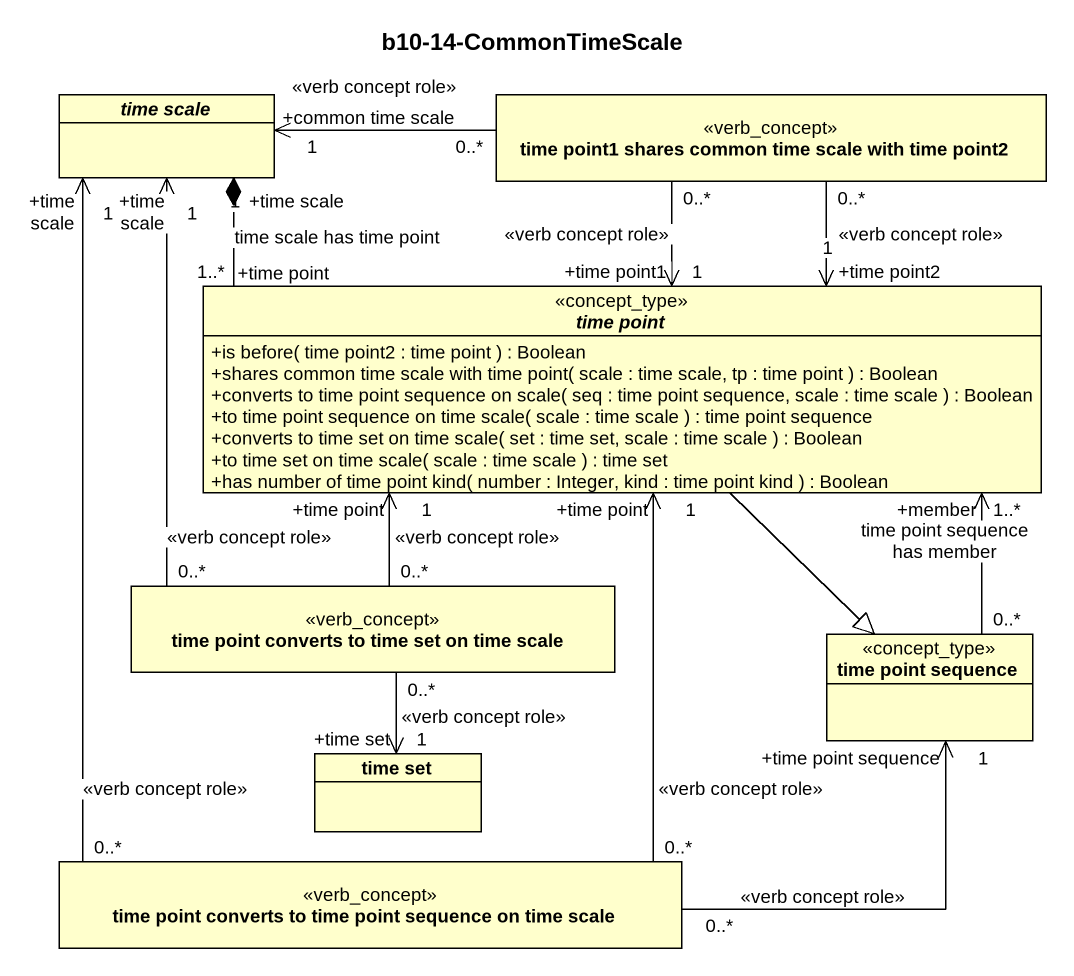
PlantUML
@startuml
title b10-14-CommonTimeScale
hide circle
hide empty members
skinparam classAttributeIconSize 0
abstract class "time scale" as time_scale
class "time point1 shares common time scale with time point2" as time_point1_shares_common <<verb_concept>>
abstract class "time point" as time_point <<concept_type>> {
  +is before( time point2 : time point ) : Boolean
  +shares common time scale with time point( scale : time scale, tp : time point ) : Boolean
  +converts to time point sequence on scale( seq : time point sequence, scale : time scale ) : Boolean
  +to time point sequence on time scale( scale : time scale ) : time point sequence
  +converts to time set on time scale( set : time set, scale : time scale ) : Boolean
  +to time set on time scale( scale : time scale ) : time set
  +has number of time point kind( number : Integer, kind : time point kind ) : Boolean
}
class "time point converts to time set on time scale" as time_point_converts_to_time <<verb_concept>>
class "time point sequence" as time_point_sequence <<concept_type>>
class "time set" as time_set
class "time point converts to time point sequence on time scale" as time_point_converts_to_time_2 <<verb_concept>>
time_scale "+time scale\n1" *-right- "+time point\n1..*" time_point : time scale has time point
time_point1_shares_common "0..*" -left-> "+common time scale\n1" time_scale : <<verb concept role>>
time_point1_shares_common "0..*" --> "+time point1\n1" time_point : <<verb concept role>>
time_point1_shares_common "0..*" --> "+time point2\n1" time_point : <<verb concept role>>
time_point --|> time_point_sequence
time_point_converts_to_time "0..*" -up-> "+time scale\n1" time_scale : <<verb concept role>>
time_point_converts_to_time "0..*" -up-> "1\n+time point" time_point : <<verb concept role>>
time_point_converts_to_time "0..*" --> "1\n+time set" time_set : <<verb concept role>>
time_point_sequence "0..*" -up-> "+member\n1..*" time_point : time point sequence has member
time_point_converts_to_time_2 "0..*" -up-> "+time scale\n1" time_scale : <<verb concept role>>
time_point_converts_to_time_2 "0..*" -up-> "+time point\n1" time_point : <<verb concept role>>
time_point_converts_to_time_2 "0..*" -right-> "+time point sequence\n1" time_point_sequence : <<verb concept role>>
@enduml
